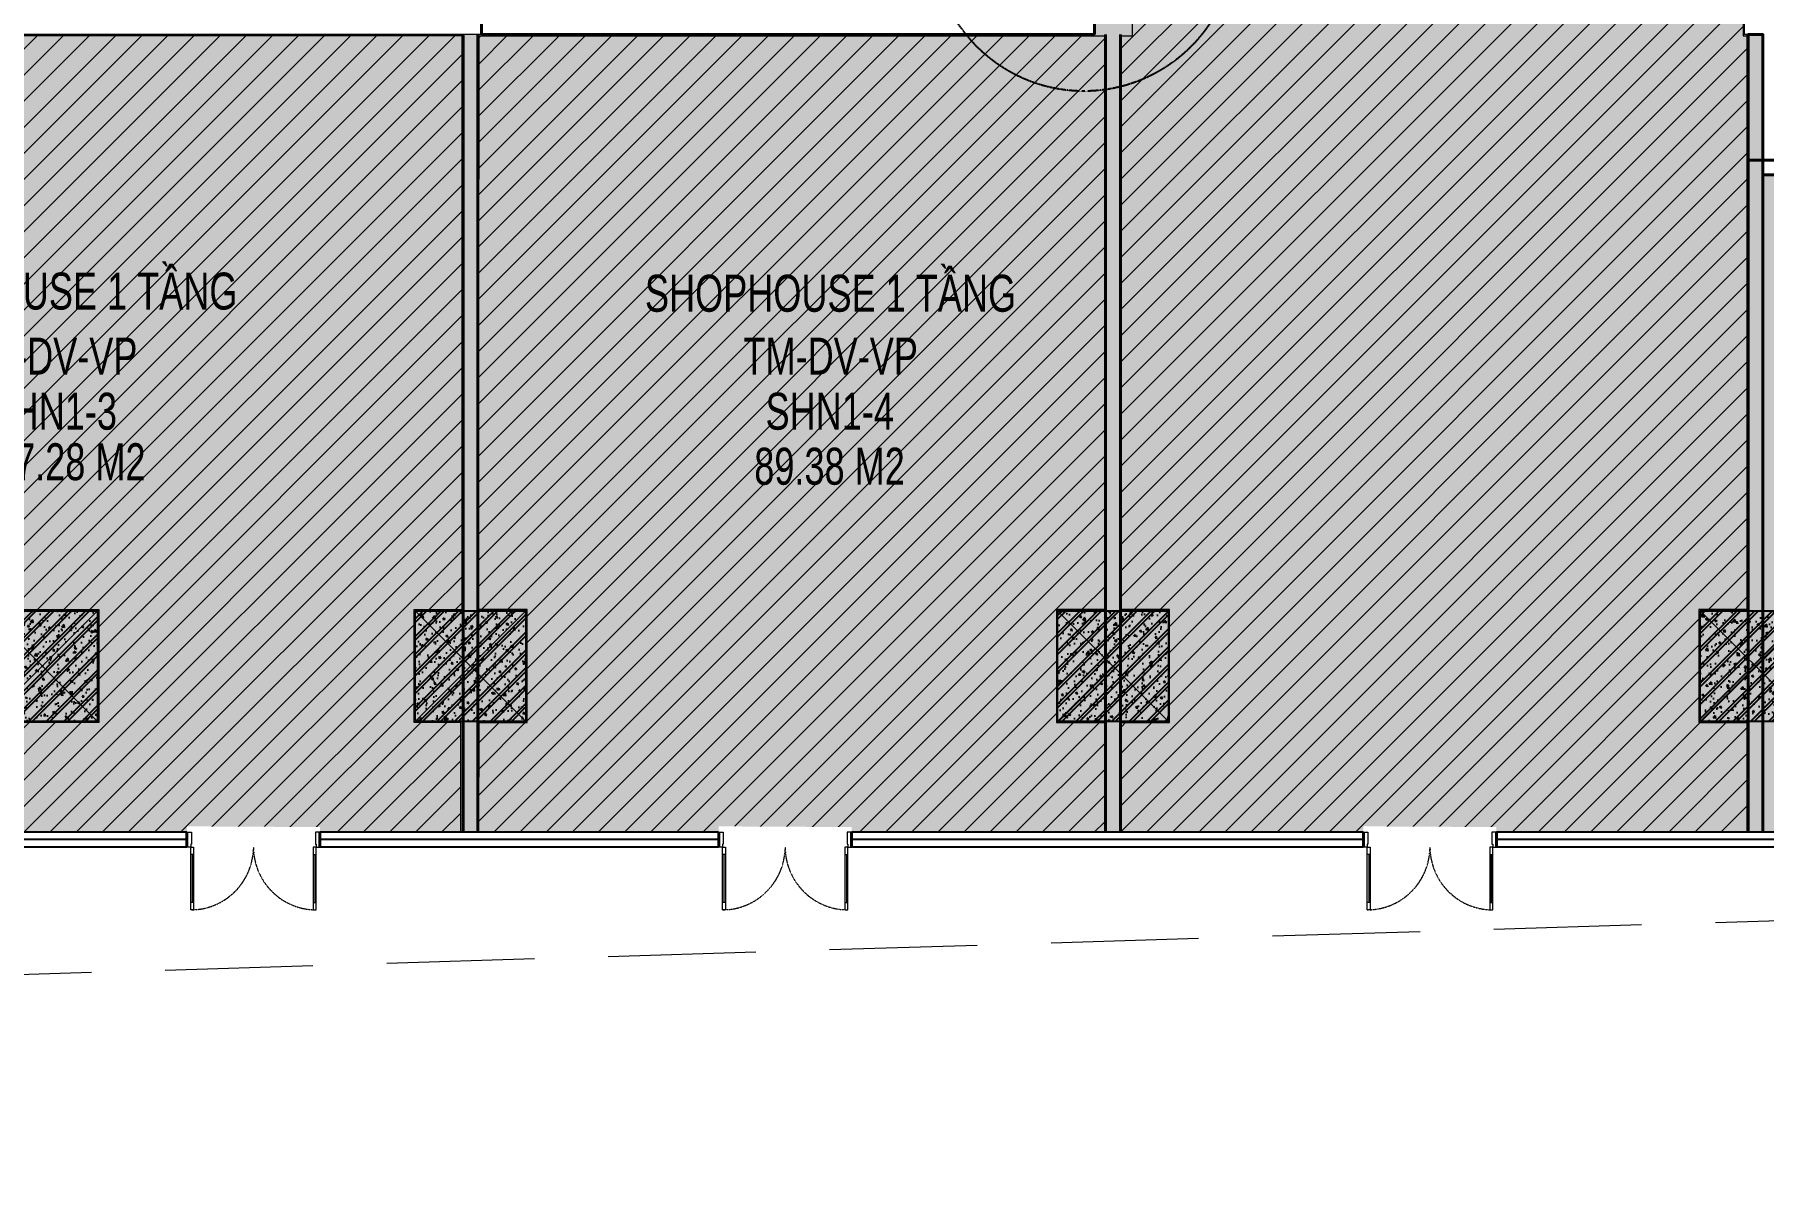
# Model space of a CAD drawing. Header units: millimetres. Extents: x -11451263 to 11578383104, y -507 to 1450429.
# Drawn here: x 11451929 to 11475341, y 1017327 to 1032759 of the extents above; entities that cross this region are included whole.
import ezdxf

# ---------------------------------------------------------------- set-up
doc = ezdxf.new("R2010")
doc.units = ezdxf.units.MM
doc.header["$MEASUREMENT"] = 0
for name, pattern in [('CENTER2', [1.125, 0.75, -0.125, 0.125, -0.125]), ('DASH2-1', [3, 2, -1]), ('HIDDEN2', [0.1875, 0.125, -0.0625])]:
    doc.linetypes.add(name, pattern=pattern)
doc.layers.get('0').update_dxf_attribs({"linetype": 'CONTINUOUS', "lineweight": 13})
doc.layers.get('Defpoints').update_dxf_attribs({"color": 5, "linetype": 'CONTINUOUS', "lineweight": 13})
for name, color, linetype in [('A-GLAZ', 135, 'CONTINUOUS'), ('NDT Thoat nuoc rua', 3, 'CENTER2'), ('xref.asix of  podium$0$xref.asix of  podium$0$KC2-DIM', 251, 'CONTINUOUS'), ('Xref.Asix of Basement B2$0$KT-Net cot vach', 6, 'CONTINUOUS')]:
    doc.layers.add(name, color=color, linetype=linetype)
for name, color, linetype, lineweight in [('CUA', 37, 'CONTINUOUS', 13), ('DO DIEN TICH THONG THUY', 141, 'CONTINUOUS', 13), ('KT-Chu viet', 255, 'CONTINUOUS', 20), ('KT-Chu viet 2', 6, 'CONTINUOUS', 20), ('KT-Kich thuoc', 159, 'CONTINUOUS', 18), ('KT-Net cat', 1, 'CONTINUOUS', 40), ('KT-Net to mau', 159, 'CONTINUOUS', 18)]:
    doc.layers.add(name, color=color, linetype=linetype, lineweight=lineweight)
doc.styles.add('Xref_ST_MBDV Cot vach 30.7.2022$0$Arial', font='arial.ttf', dxfattribs={"width": 0.7})
pattern_1 = [(45, (0, 0), (-176.7766952966369, 176.7766952966369), [])]
pattern_2 = [(49.99999999999999, (550, -550), (286.9040730403014, -25.10085399303804), [30, -330]), (355, (550, -550), (-55.50053344520001, 300.8768534800047), [24, -264]), (100.4514, (573.908672, -552.091736), (231.4037526856086, 275.7758168243814), [25.496076, -280.4568448]), (46.18420000000001, (550, -470), (426.8964194502578, -66.20760573160723), [45, -495]), (96.6356, (585.574698, -475.5173228), (373.8650822194813, 389.6471483601767), [38.2441152, -420.6852]), (351.1842, (550, -470), (373.8647780534509, 389.6474403701299), [36, -396]), (21, (590, -490), (238.7628208473847, -161.0475562661355), [30, -330]), (326.0000000000001, (590, -490), (97.32613276863269, 290.0600180187412), [24, -264]), (71.4514, (609.8968932, -503.4206424), (336.089051432596, 129.012198683981), [25.496076, -280.4568448]), (37.50000000000001, (550, -550), (4.863942126916267, 133.1575415325246), [0, -260.8, 0, -268, 0, -265]), (7.499999999999999, (550, -550), (105.2278149768594, 157.7646847529441), [0, -152.8, 0, -254.8, 0, -101]), (327.5, (460.8, -550), (213.5289744689636, -9.021948693751902), [0, -100, 0, -312, 0, -414]), (317.5, (420.8, -550), (233.2744677369545, 40.04199293292709), [0, -130, 0, -207.2, 0, -294]), (45, (550, -550), (-120.2081528017131, 120.2081528017131), []), (45, (550, -501), (-120.2081528017131, 120.2081528017131), [])]

# ---------------------------------------------------------------- blocks, each defined once
blk = doc.blocks.new('*U111')
h = blk.add_hatch()
h.set_pattern_fill('VATLIEU04', color=250, scale=40, style=0, pattern_type=2)
h.set_pattern_definition(pattern_2)
h.paths.add_polyline_path([(-475, 475), (1025, 475), (1025, -1025), (-475, -1025)])
at = {"color": 6, "ltscale": 0.25}
blk.add_lwpolyline([(-475, 475), (1025, 475), (1025, -1025), (-475, -1025)], close=True, dxfattribs=at)
at = {"layer": 'Defpoints', "linetype": 'ByBlock', "ltscale": 30}
for p, q in [((1025, 475), (-475, -1025)), ((-475, 475), (1025, -1025))]:
    blk.add_line(p, q, dxfattribs=at)
blk = doc.blocks.new('*U112')
h = blk.add_hatch()
h.set_pattern_fill('VATLIEU04', color=250, scale=40, style=0, pattern_type=2)
h.set_pattern_definition(pattern_2)
h.paths.add_polyline_path([(-475, 475), (1025, 475), (1025, -1025), (-475, -1025)])
at = {"color": 6, "ltscale": 0.25}
blk.add_lwpolyline([(-475, 475), (1025, 475), (1025, -1025), (-475, -1025)], close=True, dxfattribs=at)
at = {"layer": 'Defpoints', "linetype": 'ByBlock', "ltscale": 30}
for p, q in [((1025, 475), (-475, -1025)), ((-475, 475), (1025, -1025))]:
    blk.add_line(p, q, dxfattribs=at)
blk = doc.blocks.new('*U113')
h = blk.add_hatch()
h.set_pattern_fill('VATLIEU04', color=250, scale=40, style=0, pattern_type=2)
h.set_pattern_definition(pattern_2)
h.paths.add_polyline_path([(-475, 475), (1025, 475), (1025, -1025), (-475, -1025)])
at = {"color": 6, "ltscale": 0.25}
blk.add_lwpolyline([(-475, 475), (1025, 475), (1025, -1025), (-475, -1025)], close=True, dxfattribs=at)
at = {"layer": 'Defpoints', "linetype": 'ByBlock', "ltscale": 30}
for p, q in [((1025, 475), (-475, -1025)), ((-475, 475), (1025, -1025))]:
    blk.add_line(p, q, dxfattribs=at)
blk = doc.blocks.new('*U114')
h = blk.add_hatch()
h.set_pattern_fill('VATLIEU04', color=250, scale=40, style=0, pattern_type=2)
h.set_pattern_definition(pattern_2)
h.paths.add_polyline_path([(-475, 475), (1025, 475), (1025, -1025), (-475, -1025)])
at = {"color": 6, "ltscale": 0.25}
blk.add_lwpolyline([(-475, 475), (1025, 475), (1025, -1025), (-475, -1025)], close=True, dxfattribs=at)
at = {"layer": 'Defpoints', "linetype": 'ByBlock', "ltscale": 30}
for p, q in [((1025, 475), (-475, -1025)), ((-475, 475), (1025, -1025))]:
    blk.add_line(p, q, dxfattribs=at)
blk = doc.blocks.new('xref.asix of  podium$0$xref.asix of  podium$0$MBCot-PN-flat-22')
at = {"layer": 'Xref.Asix of Basement B2$0$KT-Net cot vach'}
for name, p in [('*U114', (66561.80540549755, -32951.61682704126)), ('*U113', (72361.80540549755, -32951.61682704126)), ('*U112', (81061.80540549755, -32951.61682704126)), ('*U111', (89761.80540549755, -32951.61682704068))]:
    blk.add_blockref(name, p, dxfattribs=at)
blk = doc.blocks.new('*U234')
at = {"layer": 'CUA'}
for p, q in [((11454083.37548286, 1021659.265721966), (11454043.3754829, 1021659.264070475)), ((11454063.37548288, 1021659.26489622), (11454063.4023196, 1021009.264896922)), ((11455703.37548119, 1021659.332607334), (11455743.37548115, 1021659.334258825)), ((11455723.37548117, 1021659.33343308), (11455723.40231789, 1021009.333433781)), ((11454083.40231959, 1021009.265722667), (11454043.40231962, 1021009.264071177)), ((11455703.40231791, 1021009.332608036), (11455743.40231788, 1021009.334259526))]:
    blk.add_line(p, q, dxfattribs=at)
for points in [[(11453993.36309369, 1021959.336323082), (11454053.36309364, 1021959.338800318), (11454053.36970267, 1021799.264483228), (11454043.36970268, 1021799.264070356), (11454043.37135417, 1021759.26407039), (11453993.37135421, 1021759.262006027)], [(11455793.36309186, 1021959.410640158), (11455733.36309192, 1021959.408162922), (11455733.36970095, 1021799.333845833), (11455743.36970094, 1021799.334258705), (11455743.37135243, 1021759.334258739), (11455793.37135239, 1021759.336323103)], [(11454043.37135417, 1021759.26407039), (11454083.37135414, 1021759.26572188), (11454083.40644831, 1020909.265722752), (11454043.40644835, 1020909.264071262)], [(11455743.37135243, 1021759.334258739), (11455703.37135246, 1021759.332607249), (11455703.40644664, 1020909.332608121), (11455743.4064466, 1020909.334259612)]]:
    blk.add_lwpolyline(points, close=True, dxfattribs=at)
at = {"layer": 'CUA', "linetype": 'HIDDEN2'}
for centre, radius, start, end in [((11454043.37135417, 1021759.26407039), 849.9999998530715, 270.0024048669189, 0.002365586658900835), ((11455743.37135243, 1021759.334258741), 849.9999998541882, 180.0023655866589, 270.0023263197432)]:
    blk.add_arc(centre, radius, start, end, dxfattribs=at)
blk = doc.blocks.new('KHHFG-flat-36')
blk.add_wipeout([(-1884.308435667306, 79.61530733713857), (-1884.1622696556149, -238.4600480737863), (-84.11101673729695, -264.06321000750177), (-84.28365836851276, 70.29762198869139)]).dxf.layer = 'KT-Kich thuoc'
at = {"layer": 'KT-Net cat'}
for p, q in [((-1884.16385435313, -200.0777921419358), (-1884.172111805528, -0.07779231236781925)), ((-84.16385588608682, -200.0034750658087), (-84.172113340348, -0.003475236357189715))]:
    blk.add_line(p, q, dxfattribs=at)
at = {"layer": 'CUA'}
blk.add_blockref('*U234', (-11455877.53885333, -1021959.339798319), dxfattribs=at)
blk = doc.blocks.new('*U250')
at = {"layer": 'CUA'}
for p, q in [((11461283.34555664, 1021659.265721966), (11461243.34555668, 1021659.264070475)), ((11461263.34555666, 1021659.26489622), (11461263.37239338, 1021009.264896922)), ((11462903.34555497, 1021659.332607334), (11462943.34555493, 1021659.334258825)), ((11462923.34555495, 1021659.33343308), (11462923.37239167, 1021009.333433781)), ((11461283.37239336, 1021009.265722667), (11461243.3723934, 1021009.264071177)), ((11462903.37239169, 1021009.332608036), (11462943.37239165, 1021009.334259526))]:
    blk.add_line(p, q, dxfattribs=at)
for points in [[(11461193.33316747, 1021959.336323082), (11461253.33316742, 1021959.338800318), (11461253.33977645, 1021799.264483228), (11461243.33977646, 1021799.264070356), (11461243.34142795, 1021759.26407039), (11461193.34142799, 1021759.262006027)], [(11462993.33316564, 1021959.410640158), (11462933.33316569, 1021959.408162922), (11462933.33977472, 1021799.333845833), (11462943.33977472, 1021799.334258705), (11462943.34142621, 1021759.334258739), (11462993.34142616, 1021759.336323103)], [(11461243.34142795, 1021759.26407039), (11461283.34142792, 1021759.26572188), (11461283.37652209, 1020909.265722752), (11461243.37652213, 1020909.264071262)], [(11462943.34142621, 1021759.334258739), (11462903.34142624, 1021759.332607249), (11462903.37652042, 1020909.332608121), (11462943.37652038, 1020909.334259612)]]:
    blk.add_lwpolyline(points, close=True, dxfattribs=at)
at = {"layer": 'CUA', "linetype": 'HIDDEN2'}
for centre, radius, start, end in [((11461243.34142795, 1021759.26407039), 849.9999998530715, 270.0024048669189, 0.002365586658900835), ((11462943.34142621, 1021759.334258741), 849.9999998541882, 180.0023655866589, 270.0023263197432)]:
    blk.add_arc(centre, radius, start, end, dxfattribs=at)
blk = doc.blocks.new('KHHFG-flat-44')
blk.add_wipeout([(-1884.3084356654433, 79.61530733713857), (-1884.162269653752, -238.4600480737863), (-84.11101673543419, -264.06321000750177), (-84.2836583703754, 70.29762198869139)]).dxf.layer = 'KT-Kich thuoc'
at = {"layer": 'KT-Net cat'}
for p, q in [((-1884.16385435313, -200.0777921419358), (-1884.172111805528, -0.07779231236781925)), ((-84.16385588608682, -200.0034750658087), (-84.172113340348, -0.003475236357189715))]:
    blk.add_line(p, q, dxfattribs=at)
at = {"layer": 'CUA'}
blk.add_blockref('*U250', (-11463077.5089271, -1021959.339798319), dxfattribs=at)
blk = doc.blocks.new('*U262')
at = {"layer": 'CUA'}
for p, q in [((11470015.05270542, 1021659.265721966), (11469975.05270545, 1021659.264070475)), ((11469995.05270544, 1021659.26489622), (11469995.07954216, 1021009.264896922)), ((11471635.05270374, 1021659.332607334), (11471675.05270371, 1021659.334258825)), ((11471655.05270373, 1021659.33343308), (11471655.07954045, 1021009.333433781)), ((11470015.07954214, 1021009.265722667), (11469975.07954218, 1021009.264071177)), ((11471635.07954047, 1021009.332608036), (11471675.07954043, 1021009.334259526))]:
    blk.add_line(p, q, dxfattribs=at)
for points in [[(11469925.04031625, 1021959.336323082), (11469985.0403162, 1021959.338800318), (11469985.04692523, 1021799.264483228), (11469975.04692524, 1021799.264070356), (11469975.04857673, 1021759.26407039), (11469925.04857677, 1021759.262006027)], [(11471725.04031442, 1021959.410640158), (11471665.04031447, 1021959.408162922), (11471665.0469235, 1021799.333845833), (11471675.04692349, 1021799.334258705), (11471675.04857498, 1021759.334258739), (11471725.04857494, 1021759.336323103)], [(11469975.04857673, 1021759.26407039), (11470015.04857669, 1021759.26572188), (11470015.08367087, 1020909.265722752), (11469975.0836709, 1020909.264071262)], [(11471675.04857498, 1021759.334258739), (11471635.04857502, 1021759.332607249), (11471635.08366919, 1020909.332608121), (11471675.08366916, 1020909.334259612)]]:
    blk.add_lwpolyline(points, close=True, dxfattribs=at)
at = {"layer": 'CUA', "linetype": 'HIDDEN2'}
for centre, radius, start, end in [((11469975.04857673, 1021759.26407039), 849.9999998530715, 270.0024048669189, 0.002365586658900835), ((11471675.04857499, 1021759.334258741), 849.9999998541882, 180.0023655866589, 270.0023263197432)]:
    blk.add_arc(centre, radius, start, end, dxfattribs=at)
blk = doc.blocks.new('KHHFG-flat-50')
blk.add_wipeout([(-1884.3084356654433, 79.61530733713857), (-1884.162269653752, -238.4600480737863), (-84.11101673543419, -264.06321000750177), (-84.28365836851276, 70.29762198869139)]).dxf.layer = 'KT-Kich thuoc'
at = {"layer": 'KT-Net cat'}
for p, q in [((-1884.16385435313, -200.0777921419358), (-1884.172111805528, -0.07779231236781925)), ((-84.16385588608682, -200.0034750658087), (-84.172113340348, -0.003475236357189715))]:
    blk.add_line(p, q, dxfattribs=at)
at = {"layer": 'CUA'}
blk.add_blockref('*U262', (-11471809.21607588, -1021959.339798319), dxfattribs=at)
blk = doc.blocks.new('NHÀ TRE T1-flat-1')
at = {"layer": 'KT-Net cat'}
for p, q in [((0, 200), (0, 0)), ((0, 0), (3200, 0)), ((3200, 0), (8299.999989718199, 4.78699803352356e-07)), ((8299.999989718199, 4.78699803352356e-07), (8299.999989718199, 200.0000004786998))]:
    blk.add_line(p, q, dxfattribs=at)
blk = doc.blocks.new('WWW')
at = {"layer": 'Defpoints', "linetype": 'DASH2-1', "lineweight": 13, "ltscale": 1000, "flags": 128}
blk.add_lwpolyline([(11429816.83619249, 1022160.11654377), (11450185.49670112, 1019986.391927242), (11488615.66733754, 1021167.255579472), (11491469.21243858, 1024811.360972404), (11462655.78743005, 1159053.890039921), (11457975.31629252, 1176930.890178204), (11455625.97722399, 1177744.852323532), (11446686.1578691, 1170981.351434231), (11423166.61122441, 1153069.948107719), (11399484.09766066, 1135982.713739872, 0.6848770391193201), (11429816.83619249, 1022160.116543293)], format="xyb", dxfattribs=at)
blk = doc.blocks.new('jghhjkghjkgj')
at = {"true_color": 0xf28888}
h = blk.add_hatch(color=11, dxfattribs=at)
h.dxf.hatch_style = 1
edge = h.paths.add_edge_path()
edge.add_line((11466283.08677676, 1045159.335215801), (11466283.08677676, 1032759.335220281))
edge.add_line((11466283.08677676, 1032759.335220281), (11454833.10188411, 1032759.335211071))
edge.add_line((11454833.10188411, 1032759.335211071), (11454833.10188672, 1032759.335226902))
edge.add_line((11454833.10188672, 1032759.335226902), (11446133.10186902, 1032759.3352269))
edge.add_line((11446133.10186902, 1032759.3352269), (11446133.10186902, 1033609.887757531))
edge.add_line((11446133.10186902, 1033609.887757531), (11445918.34170108, 1034231.933613925))
edge.add_line((11445918.34170108, 1034231.933613925), (11441901.02721401, 1032844.963307458))
edge.add_line((11441901.02721401, 1032844.963307458), (11442357.91166952, 1031521.612310319))
edge.add_line((11442357.91166952, 1031521.612310319), (11437915.23475826, 1029987.786419866))
edge.add_line((11437915.23475826, 1029987.786419866), (11437458.35030321, 1031311.137415706))
edge.add_line((11437458.35030321, 1031311.137415706), (11434312.39998763, 1030200.561528921))
edge.add_line((11434312.39998763, 1030200.561528921), (11435976.77098569, 1025390.916321477))
edge.add_arc((11440657.9651616, 1026868.049281125), 4908.716807176173, 197.5128920587287, 269.9282477989292)
edge.add_line((11440651.81791748, 1021959.336323082), (11485787.3255549, 1021959.335528439))
edge.add_arc((11485787.3255549, 1026814.91715749), 4855.581629050896, 270, 361.0120359737786)
edge.add_arc((11484052.80172972, 1026784.276452285), 6590.376070164582, 1.012035973778448, 7.072161650935872)
edge.add_line((11490593.03739566, 1027595.679052872), (11489889.44111853, 1030859.31749462))
edge.add_line((11489889.44111853, 1030859.31749462), (11485433.10186893, 1030859.31749462))
edge.add_line((11485433.10186893, 1030859.31749462), (11482533.20086868, 1030859.324810097))
edge.add_line((11482533.20086868, 1030859.324810097), (11475333.10290397, 1030859.310179142))
edge.add_line((11475333.10290397, 1030859.310179142), (11475333.10290397, 1032759.16139457))
edge.add_line((11475333.10290397, 1032759.16139457), (11475083.10187549, 1032759.335220757))
edge.add_line((11475083.10187549, 1032759.335220757), (11475083.10187549, 1043199.335220757))
edge.add_line((11475083.10187549, 1043199.335220757), (11475083.08677676, 1044046.175538429))
edge.add_line((11475083.08677676, 1044046.175538429), (11475083.08677676, 1045159.336010444))
edge.add_line((11475083.08677676, 1045159.336010444), (11466283.08677676, 1045159.335215801))
at = {"elevation": -7.59479239525951e-05}
blk.add_lwpolyline([(11482533.20086868, 1030859.324810097), (11475333.10290397, 1030859.310179142), (11475333.10290397, 1032759.16139457), (11475083.10187549, 1032759.335220757), (11475083.10187549, 1043199.335220757), (11475083.08677676, 1044046.175538429), (11475083.08677676, 1045159.336010444), (11466283.08677676, 1045159.335215801), (11466283.08677676, 1032759.335220281), (11454833.10188411, 1032759.335211071), (11454833.10188672, 1032759.335226902), (11446133.10186902, 1032759.3352269), (11446133.10186902, 1033609.887757531), (11445918.34170108, 1034231.933613925), (11441901.02721401, 1032844.963307458), (11442357.91166952, 1031521.612310319), (11437915.23475826, 1029987.786419866), (11437458.35030321, 1031311.137415706), (11434312.39998763, 1030200.561528921), (11435976.77098569, 1025390.916321477, 0.3269245432217827), (11440651.81791748, 1021959.336323082), (11485787.3255549, 1021959.335528439, 0.4193965546108029)], format="xyb", dxfattribs=at)
blk = doc.blocks.new('A$C59794006')
at = {"layer": 'NDT Thoat nuoc rua'}
blk.add_circle((-20693.88894944079, 8727.725813245634, -0.8695719763752732), 2043.530517833414, dxfattribs=at)

msp = doc.modelspace()

# ---------------------------------------------------------------- hatches: boundary and pattern name
at = {"layer": 'DO DIEN TICH THONG THUY'}
h = msp.add_hatch(dxfattribs=at)
h.set_pattern_fill('ANSI31', color=256, scale=2000)
h.set_pattern_definition(pattern_1)
h.paths.add_polyline_path([(11466498.08677676, 1045159.336010444), (11475068.08677676, 1045159.336010444), (11475068.08677676, 1032744.368280936), (11475118.08678724, 1032744.209079081), (11475118.08678724, 1024974.335012296), (11474468.10261971, 1024974.335012296), (11474468.10261971, 1023444.335012296), (11475118.10186902, 1023444.335012296), (11475118.10186902, 1021959.336323082), (11466648.08677676, 1021959.336323082), (11466648.08677676, 1023444.335012296), (11467298.10261971, 1023444.335012296), (11467298.10261971, 1024974.335012296), (11466648.08677676, 1024974.335012296), (11466648.08677676, 1032744.320596427), (11466798.08677676, 1032744.320596427), (11466798.08677676, 1035774.240212874), (11466498.08677676, 1035774.330703531), (11466498.08677676, 1039344.320596427), (11466798.10438463, 1039344.320596427), (11466798.08668916, 1042374.244736724), (11466498.08677676, 1042374.244736724)])
h = msp.add_hatch(dxfattribs=at)
h.set_pattern_fill('ANSI31', color=256, scale=2000)
h.set_pattern_definition(pattern_1)
h.paths.add_polyline_path([(11451268.10261971, 1024974.335012296), (11452798.10261971, 1024974.335012296), (11452798.10261971, 1023444.335012296), (11451268.10261971, 1023444.335012296)], flags=16)
h.paths.add_polyline_path([(11457700.90699358, 1021959.336323082), (11457700.90699358, 1023444.335012296), (11457068.10261971, 1023444.335012296), (11457068.10261971, 1024974.335012296), (11457718.08677676, 1024974.335012296), (11457718.08677676, 1032744.335226903), (11446348.10186902, 1032744.335226903), (11446348.10186902, 1030974.335232368), (11446998.10261301, 1030974.335232368), (11446998.10261301, 1029444.335232368), (11446348.10186902, 1029444.335232368), (11446348.10186902, 1024974.335012296), (11446998.10261971, 1024974.335012296), (11446998.10261971, 1023444.335012296), (11446348.10186902, 1023444.335012296), (11446348.10186902, 1021959.336323082)])
h = msp.add_hatch(dxfattribs=at)
h.set_pattern_fill('ANSI31', color=256, scale=2000)
h.set_pattern_definition(pattern_1)
h.paths.add_polyline_path([(11466418.08674192, 1024974.335012296), (11465768.10261971, 1024974.335012296), (11465768.10261971, 1023444.335012296), (11466418.08677676, 1023444.335012296), (11466418.08677676, 1021959.336323082), (11457946.87432625, 1021959.336323082), (11457949.23847674, 1023444.335012293), (11458598.10261971, 1023444.335012296), (11458598.10261971, 1024974.335012296), (11457941.90189778, 1024974.335012296), (11457948.08677676, 1032744.177555965), (11466418.10196635, 1032744.493867247)])

# ---------------------------------------------------------------- linework, layer by layer
at = {"layer": 'A-GLAZ'}
for points in [[(11489846.32031227, 1031059.336010941), (11490593.03841823, 1027595.679847516, -0.4508459645649955), (11485787.32657747, 1021959.336323082), (11440651.81791748, 1021959.336323082, -0.3269245432215398), (11435976.77098569, 1025390.916321477), (11431468.65610213, 1038418.320169336, 0.4276918106004188), (11415697.60093426, 1044791.594143705), (11415409.6888013, 1044692.26196698)], [(11489948.6211238, 1031059.320596562), (11490691.53976418, 1027613.288275749, -0.4511126140275254), (11485788.20534503, 1021859.336323082), (11440651.75561756, 1021859.336323082, -0.3268516886257801), (11435881.82200773, 1025359.50673009), (11431374.89688185, 1038383.472454897, 0.4277510049414529), (11415734.57754292, 1044698.567133444), (11415442.3619276, 1044597.750218072)], [(11490047.26015369, 1031076.290377068), (11490790.03372707, 1027630.930950333, -0.4513714951595503), (11485789.07544007, 1021759.336323082), (11440651.69393651, 1021759.336323082, -0.3267809868965265), (11435786.87747394, 1025328.084296106), (11431281.14085342, 1038348.615516748, 0.427810969143063), (11415771.57293542, 1044605.546603768), (11415474.88462918, 1044502.980154485)]]:
    msp.add_lwpolyline(points, format="xyb", dxfattribs=at)
at = {"layer": 'DO DIEN TICH THONG THUY'}
for points in [[(11466498.08677676, 1045159.336010444), (11475068.08677676, 1045159.336010444), (11475068.08677676, 1032744.368280936), (11475118.08678724, 1032744.209079081), (11475118.08678724, 1024974.335012296), (11474468.10261971, 1024974.335012296), (11474468.10261971, 1023444.335012296), (11475118.10186902, 1023444.335012296), (11475118.10186902, 1021959.336323082), (11466648.08677676, 1021959.336323082), (11466648.08677676, 1023444.335012296), (11467298.10261971, 1023444.335012296), (11467298.10261971, 1024974.335012296), (11466648.08677676, 1024974.335012296), (11466648.08677676, 1032744.320596427), (11466798.08677676, 1032744.320596427), (11466798.08677676, 1035774.240212874), (11466498.08677676, 1035774.330703531), (11466498.08677676, 1039344.320596427), (11466798.10438463, 1039344.320596427), (11466798.08668916, 1042374.244736724), (11466498.08677676, 1042374.244736724)], [(11457700.90699358, 1021959.336323082), (11457700.90699358, 1023444.335012296), (11457068.10261971, 1023444.335012296), (11457068.10261971, 1024974.335012296), (11457718.08677676, 1024974.335012296), (11457718.08677676, 1032744.335226903), (11446348.10186902, 1032744.335226903), (11446348.10186902, 1030974.335232368), (11446998.10261301, 1030974.335232368), (11446998.10261301, 1029444.335232368), (11446348.10186902, 1029444.335232368), (11446348.10186902, 1024974.335012296), (11446998.10261971, 1024974.335012296), (11446998.10261971, 1023444.335012296), (11446348.10186902, 1023444.335012296), (11446348.10186902, 1021959.336323082)], [(11466418.08674192, 1024974.335012296), (11465768.10261971, 1024974.335012296), (11465768.10261971, 1023444.335012296), (11466418.08677676, 1023444.335012296), (11466418.08677676, 1021959.336323082), (11457946.87432625, 1021959.336323082), (11457949.23847674, 1023444.335012293), (11458598.10261971, 1023444.335012296), (11458598.10261971, 1024974.335012296), (11457941.90189778, 1024974.335012296), (11457948.08677676, 1032744.177555965), (11466418.10196635, 1032744.493867247)], [(11451268.10261971, 1024974.335012296), (11452798.10261971, 1024974.335012296), (11452798.10261971, 1023444.335012296), (11451268.10261971, 1023444.335012296)]]:
    msp.add_lwpolyline(points, close=True, dxfattribs=at)
at = {"layer": 'KT-Net cat'}
for p, q in [((11457733.08677676, 1032759.320596427), (11457733.08677676, 1021959.336323082)), ((11457933.08677676, 1032759.320596427), (11457933.08677676, 1021959.336323082)), ((11466433.08677676, 1032759.320596427), (11466433.08677676, 1021959.336323082)), ((11466633.08677676, 1032759.320596427), (11466633.08677676, 1021959.336323082)), ((11475133.10186902, 1032759.335227516), (11475133.10186902, 1021959.336323082)), ((11475333.10186902, 1032759.335227516), (11475333.10186902, 1021959.336323082))]:
    msp.add_line(p, q, dxfattribs=at)
for points in [[(11475333.08678724, 1031059.320596562), (11475133.08678724, 1031059.320596562), (11475133.08678724, 1032759.16139457), (11475333.08678724, 1032759.16139457), (11475333.08678724, 1031259.320596562)], [(11475333.08678724, 1030859.320596562), (11490047.26015369, 1030859.320596562), (11490047.26015369, 1031059.320596562), (11475333.08678724, 1031059.320596562)]]:
    msp.add_lwpolyline(points, dxfattribs=at)

# ---------------------------------------------------------------- block references
msp.add_blockref('NHÀ TRE T1-flat-1', (11457983.08678704, 1032759.320595948), dxfattribs=at)
at = {"layer": 'KT-Net to mau'}
msp.add_blockref('jghhjkghjkgj', (-0.0001486800611019135, 0.003101942013017833, 4.458499265995849e-05), dxfattribs=at)
at = {"layer": 'NDT Thoat nuoc rua'}
msp.add_blockref('A$C59794006', (11486833.10186311, 1025309.335231976, 2.677401980677452e-08), dxfattribs=at)
at = {"layer": 'xref.asix of  podium$0$xref.asix of  podium$0$KC2-DIM'}
msp.add_blockref('xref.asix of  podium$0$xref.asix of  podium$0$MBCot-PN-flat-22', (11385196.29721421, 1057435.951839337), dxfattribs=at)

# ---------------------------------------------------------------- texts
at = {"layer": 'KT-Chu viet', "style": 'Xref_ST_MBDV Cot vach 30.7.2022$0$Arial', "width": 0.7}
for p in [(11450959.57809365, 1028156.641959804), (11461528.74226532, 1028156.641959804)]:
    msp.add_text('TM-DV-VP', height=500, dxfattribs=at).set_placement(p)
at = {"layer": 'KT-Chu viet', "color": 124, "char_height": 500, "width": 5339.45268739584, "attachment_point": 2, "style": 'Xref_ST_MBDV Cot vach 30.7.2022$0$Arial'}
for s, insert in [('SHN1-3', (11452175.97601657, 1027909.948764852)), ('SHN1-4', (11462697.16163566, 1027909.948764852))]:
    msp.add_mtext(s, dxfattribs=dict(at, insert=insert))
at = {"layer": 'KT-Chu viet', "char_height": 500, "width": 5339.45268739584, "attachment_point": 2, "style": 'Xref_ST_MBDV Cot vach 30.7.2022$0$Arial'}
for s, insert in [('117.28 M2', (11452277.04149184, 1027225.931319436)), ('89.38 M2', (11462694.43423056, 1027165.141571274))]:
    msp.add_mtext(s, dxfattribs=dict(at, insert=insert))
at = {"layer": 'KT-Chu viet 2', "char_height": 500, "width": 5339.45268739584, "attachment_point": 2, "style": 'Xref_ST_MBDV Cot vach 30.7.2022$0$Arial'}
for insert in [(11452163.71744829, 1029536.599610978), (11462707.76955406, 1029506.938831161)]:
    msp.add_mtext('SHOPHOUSE 1 TẦNG', dxfattribs=dict(at, insert=insert))

# ---------------------------------------------------------------- next in the draw order: block references
at = {"layer": 'KT-Net cat'}
for name, p in [('KHHFG-flat-36', (11455877.53885333, 1021959.339798319)), ('KHHFG-flat-44', (11463077.5089271, 1021959.339798319)), ('KHHFG-flat-50', (11471809.21607588, 1021959.339798319))]:
    msp.add_blockref(name, p, dxfattribs=at)

# ---------------------------------------------------------------- next in the draw order: block references
at = {"layer": 'KT-Kich thuoc'}
msp.add_blockref('WWW', (0, 0), dxfattribs=at)

doc.saveas('drawing.dxf')
